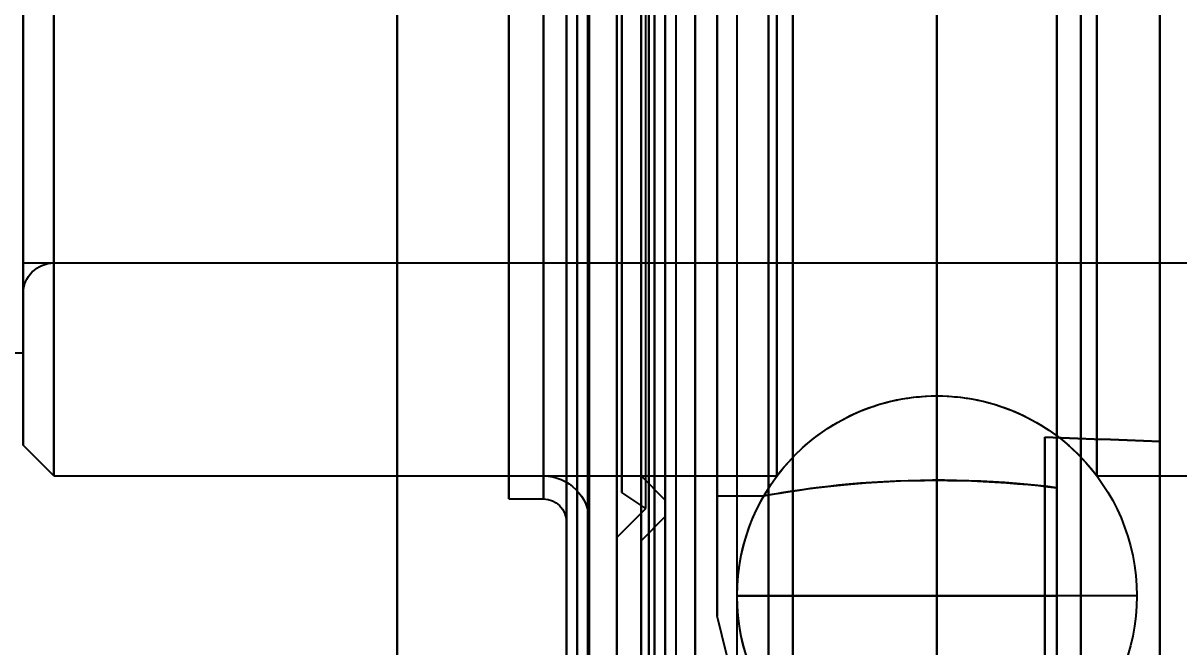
# Model space of a CAD drawing. Header units: millimetres. Extents: x -5505 to 394412, y -8522 to 584759.
# Drawn here: x 2126.6 to 2158.72, y 1137.95 to 1155.29 of the extents above; entities that cross this region are included whole.
import ezdxf

# ---------------------------------------------------------------- set-up
doc = ezdxf.new("R2010")
doc.units = ezdxf.units.MM
doc.linetypes.add('CEN', pattern=[62, 60, -1, 0, -1])
doc.layers.add('MAIN-1', color=7, linetype='Continuous')
doc.layers.add('지시선', color=1, linetype='CEN', lineweight=20)
doc.styles.get("Standard").update_dxf_attribs({"font": 'arial.ttf'})
doc.dimstyles.new('COAD', dxfattribs={"dimtxt": 100, "dimasz": 100, "dimexe": 1.25, "dimexo": 0.625, "dimtad": 1, "dimtxsty": 'Standard', "dimcen": 0, "dimclrd": 161, "dimclre": 161, "dimclrt": 6, "dimadec": 0, "dimazin": 0, "dimtfac": 1, "dimtmove": 0, "dimatfit": 3, "dimfxl": 0, "dimlwd": 5, "dimarcsym": 0})
doc.dimstyles.new('양쪽화살표지름', dxfattribs={"dimtxt": 3.5, "dimasz": 3.5, "dimexe": 2, "dimexo": 1.5, "dimgap": 0.8, "dimtad": 1, "dimdsep": 46, "dimtxsty": 'Standard', "dimcen": 0, "dimclrd": 1, "dimclre": 1, "dimclrt": 2, "dimazin": 2, "dimtfac": 1, "dimtmove": 0, "dimatfit": 1, "dimfxl": 0, "dimlwd": 25, "dimlwe": 25, "dimarcsym": 0})

# ---------------------------------------------------------------- blocks, each defined once
blk = doc.blocks.new('Shaft_Bearing_C!')
for p, q in [((37.6, -87.496), (77, -87.496)), ((-45, -90), (37.6, -90)), ((0, -90), (37.6, -90))]:
    blk.add_line(p, q)
blk = doc.blocks.new('Bearing_ucf207')
at = {"layer": 'MAIN-1'}
for p, q in [((12.8, -46), (12.8, 46)), ((12.8, 46), (12.8, -46)), ((34, -39.583), (34, 39.583)), ((34, 39.583), (34, -39.583)), ((29, 34.583), (29, -34.583)), ((29, -34.369), (29, 34.369)), ((19, 32.305), (19, -32.305)), ((19, -32.305), (19, 32.305)), ((26.55, -32.25), (26.55, 32.25)), ((26.55, 32.25), (26.55, -32.25)), ((26.55, 32.093), (26.55, -32.094)), ((26.55, -32.094), (26.55, 32.093)), ((28.662, 24.696), (28.662, -24.696)), ((28.662, -24.696), (28.662, 24.696)), ((29.3, -24.696), (29.3, 24.696)), ((19, -21.195), (19, 21.195)), ((19, 21.195), (19, -21.195)), ((44.4, 18.358), (44.4, -18.358)), ((44.4, -18.358), (44.4, 18.358)), ((12.8, 0), (12.8, -22.464)), ((12.8, -22.464), (12.8, 0)), ((14.554, -23.42), (14.554, 0)), ((14.554, 0), (14.554, -23.42)), ((14.996, -30.6), (14.996, 0)), ((14.996, 0), (14.996, -30.6)), ((23.004, 0), (23.004, -30.6)), ((23.004, -30.6), (23.004, 0)), ((23.446, 0), (23.446, -23.42)), ((23.446, -23.42), (23.446, 0)), ((23.68, -36), (23.68, 0)), ((24.555, -29.528), (24.555, 0)), ((25.11, -27.306), (25.11, 0)), ((25.11, -23.972), (25.11, 0)), ((25.72, -36), (25.72, 0)), ((26.25, -30.6), (26.25, 0)), ((26.55, -30.9), (26.55, 0)), ((26.55, -24.55), (26.55, 0)), ((26.55, -24.094), (26.55, 0)), ((26.55, -29.811), (26.55, 0)), ((26.85, -32.55), (26.85, 0)), ((26.85, 0), (26.85, -32.55)), ((27.007, 0), (27.007, -32.55)), ((27.007, -32.55), (27.007, 0)), ((27.089, -24.322), (27.089, 0)), ((27.224, -25.224), (27.224, 0)), ((27.224, -29.946), (27.224, 0)), ((27.224, 0), (27.224, -32.094)), ((27.224, -32.094), (27.224, 0)), ((27.224, 0), (27.224, -23.42)), ((27.224, -23.42), (27.224, 0)), ((27.224, 0), (27.224, -29.137)), ((27.224, -29.137), (27.224, 0)), ((27.763, 0), (27.763, -23.877)), ((27.763, -23.877), (27.763, 0)), ((27.763, -23.42), (27.763, 0)), ((27.897, 0), (27.897, -32.55)), ((27.897, -32.55), (27.897, 0)), ((27.897, -29.272), (27.897, 0)), ((27.897, -32.094), (27.897, 0)), ((27.897, -25.131), (27.897, 0)), ((28.662, 0), (28.662, -31.899)), ((28.662, -31.899), (28.662, 0)), ((28.7, -34.669), (28.7, 0)), ((28.7, 0), (28.7, -34.669)), ((28.7, -32.55), (28.7, 0)), ((29, 0), (29, -34.369)), ((29, -34.369), (29, 0)), ((29, -32.85), (29, 0)), ((29.3, 0), (29.3, -31.899)), ((29.3, -31.899), (29.3, 0)), ((29.3, 0), (29.3, -24.696)), ((29.938, 0), (29.938, -23.42)), ((29.938, 0), (29.938, -24.058)), ((29.938, -24.058), (29.938, 0)), ((29.938, -23.42), (29.938, 0)), ((30.9, 0), (30.9, -24.058)), ((30.9, -24.058), (30.9, 0)), ((30.9, -23.42), (30.9, 0)), ((34, 0), (34, -44.889)), ((34, -44.889), (34, 0)), ((43.542, 0), (43.542, -17.5)), ((43.542, 0), (43.542, -23.42)), ((43.542, -23.42), (43.542, 0)), ((43.542, -17.5), (43.542, 0)), ((44.4, 0), (44.4, -22.562)), ((44.4, -22.562), (44.4, 0)), ((25.11, -0.811), (25.11, -27.306)), ((23.68, -2.392), (23.68, -35.695)), ((23.68, -2.392), (23.68, -36)), ((23.68, -35.695), (23.68, -2.392)), ((25.72, -2.392), (25.72, -35.367)), ((25.72, -2.392), (25.72, -36)), ((25.72, -35.367), (25.72, -2.392)), ((15.667, -23.748), (15.667, -3.276)), ((15.667, -3.276), (15.667, -23.748)), ((15.667, -3.638), (15.667, -29.303)), ((15.667, -29.303), (15.667, -3.638)), ((43.542, -17.5), (2.358, -17.5)), ((12.8, -22.464), (13.258, -22.446)), ((13.258, -22.446), (12.8, -22.464)), ((12.8, -37.161), (12.8, -22.464)), ((12.8, -22.464), (12.8, -37.161)), ((13.258, -22.446), (13.716, -22.429)), ((13.716, -22.429), (13.258, -22.446)), ((13.716, -22.429), (14.173, -22.411)), ((14.173, -22.411), (13.716, -22.429)), ((14.173, -22.411), (14.63, -22.394)), ((14.63, -22.394), (14.173, -22.411)), ((14.63, -22.394), (15.087, -22.376)), ((15.087, -22.376), (14.63, -22.394)), ((15.087, -22.376), (15.544, -22.358)), ((15.544, -22.358), (15.087, -22.376)), ((15.544, -22.358), (16, -22.341)), ((16, -22.341), (15.544, -22.358)), ((16, -22.341), (16, -40.019)), ((16, -37.161), (16, -22.341)), ((16, -40.019), (16, -22.341)), ((16, -22.341), (16, -37.161)), ((43.542, -23.42), (44.4, -22.562)), ((14.554, -23.42), (2.358, -23.42)), ((34, -23.42), (23.446, -23.42)), ((26.55, -24.094), (27.224, -23.42)), ((27.763, -23.42), (27.224, -23.42)), ((30.9, -23.42), (29.938, -23.42)), ((43.542, -23.42), (34, -23.42)), ((15.667, -23.748), (15.921, -23.717)), ((15.914, -23.718), (15.667, -23.748)), ((15.667, -23.748), (15.667, -26.75)), ((15.667, -26.75), (15.667, -23.748)), ((16.18, -23.689), (15.914, -23.718)), ((15.921, -23.717), (16.195, -23.687)), ((16.463, -23.66), (16.18, -23.689)), ((16.195, -23.687), (16.487, -23.658)), ((16.76, -23.634), (16.463, -23.66)), ((16.487, -23.658), (16.793, -23.631)), ((17.069, -23.61), (16.76, -23.634)), ((16.793, -23.631), (17.113, -23.606)), ((17.388, -23.588), (17.069, -23.61)), ((17.113, -23.606), (17.441, -23.585)), ((17.714, -23.571), (17.388, -23.588)), ((17.441, -23.585), (17.777, -23.568)), ((18.043, -23.557), (17.714, -23.571)), ((17.777, -23.568), (18.116, -23.555)), ((18.374, -23.547), (18.043, -23.557)), ((18.116, -23.555), (18.456, -23.545)), ((18.703, -23.542), (18.374, -23.547)), ((18.456, -23.545), (18.792, -23.541)), ((19.026, -23.54), (18.703, -23.542)), ((18.792, -23.541), (19.123, -23.54)), ((19.35, -23.542), (19.026, -23.54)), ((19.123, -23.54), (19.458, -23.544)), ((19.679, -23.549), (19.35, -23.542)), ((19.458, -23.544), (19.797, -23.552)), ((20.01, -23.559), (19.679, -23.549)), ((19.797, -23.552), (20.137, -23.564)), ((20.339, -23.573), (20.01, -23.559)), ((20.137, -23.564), (20.474, -23.581)), ((20.664, -23.592), (20.339, -23.573)), ((20.474, -23.581), (20.805, -23.601)), ((20.981, -23.613), (20.664, -23.592)), ((20.805, -23.601), (21.127, -23.624)), ((21.289, -23.638), (20.981, -23.613)), ((21.127, -23.624), (21.437, -23.651)), ((21.584, -23.665), (21.289, -23.638)), ((21.437, -23.651), (21.733, -23.679)), ((21.864, -23.693), (21.584, -23.665)), ((21.733, -23.679), (22.011, -23.709)), ((22.127, -23.723), (21.864, -23.693)), ((22.011, -23.709), (22.271, -23.74)), ((22.371, -23.752), (22.127, -23.723)), ((22.271, -23.74), (22.511, -23.77)), ((22.6, -23.782), (22.371, -23.752)), ((22.511, -23.77), (22.739, -23.801)), ((22.816, -23.812), (22.6, -23.782)), ((22.739, -23.801), (22.951, -23.832)), ((23.017, -23.841), (22.816, -23.812)), ((22.951, -23.832), (23.144, -23.861)), ((23.198, -23.869), (23.017, -23.841)), ((23.144, -23.861), (23.316, -23.888)), ((23.359, -23.895), (23.198, -23.869)), ((23.316, -23.888), (23.464, -23.912)), ((23.497, -23.918), (23.359, -23.895)), ((23.464, -23.912), (23.587, -23.933)), ((23.611, -23.937), (23.497, -23.918)), ((23.587, -23.933), (23.683, -23.95)), ((23.699, -23.953), (23.611, -23.937)), ((23.683, -23.95), (23.753, -23.962)), ((23.762, -23.964), (23.699, -23.953)), ((23.753, -23.962), (23.795, -23.97)), ((23.799, -23.97), (23.762, -23.964)), ((23.795, -23.97), (23.811, -23.972)), ((23.811, -23.972), (23.799, -23.97)), ((23.811, -23.972), (23.811, -23.972)), ((23.811, -23.972), (23.811, -23.972)), ((23.811, -23.972), (23.811, -23.972)), ((23.811, -23.972), (23.811, -23.972)), ((23.811, -23.972), (23.811, -23.972)), ((23.811, -23.972), (23.811, -23.972)), ((25.11, -23.972), (23.811, -23.972)), ((27.089, -24.322), (27.763, -23.877)), ((30.9, -24.058), (29.938, -24.058)), ((27.897, -25.131), (27.089, -24.322)), ((27.224, -25.224), (26.55, -24.55)), ((13.445, -26.75), (19, -26.75)), ((15.667, -26.75), (19, -26.75)), ((19, -26.75), (15.667, -26.75)), ((15.667, -29.303), (15.667, -26.75)), ((15.667, -26.75), (15.667, -29.303)), ((19, -26.75), (24.555, -26.75)), ((24.555, -26.75), (19, -26.75)), ((24.555, -29.528), (25.11, -27.306))]:
    blk.add_line(p, q, dxfattribs=at)
for centre, radius, start, end in [((43.542, -18.358), 0.858, 0, 90), ((19, -26.75), 5.555, 0, 180), ((19, -26.75), 5.555, 90, 143.1687), ((19, -26.75), 5.555, 36.8312, 90), ((29.938, -24.696), 1.276, 90, 180), ((19, -26.75), 5.555, 0, 30), ((29.938, -24.696), 0.638, 90, 180), ((19, -26.75), 5.555, 180, 0), ((19, -26.75), 5.555, 330, 0)]:
    blk.add_arc(centre, radius, start, end, dxfattribs=at)
blk = doc.blocks.new('C-1S DRUM RIGHT')
blk.add_blockref('Shaft_Bearing_C!', (30, 189.12))
at = {"xscale": -1}
blk.add_blockref('Bearing_ucf207', (112, 119.12), dxfattribs=at)
blk = doc.blocks.new('*D281')
at = {"color": 161, "linetype": 'Continuous', "lineweight": -2, "transparency": 16777216}
for p, q in [((1655.516, 1299.891), (2949.185, 1299.891)), ((1655.516, 0), (2949.185, 0))]:
    blk.add_line(p, q, dxfattribs=at)
at = {"color": 161, "linetype": 'Continuous', "lineweight": 5, "transparency": 16777216}
blk.add_line((2947.935, 100), (2947.935, 1199.891), dxfattribs=at)
at = {"color": 161, "transparency": 16777216}
for points in [[(2931.268, 1199.891), (2964.602, 1199.891), (2947.935, 1299.891)], [(2931.268, 100), (2964.602, 100), (2947.935, 0)]]:
    blk.add_solid(points, dxfattribs=at)
at = {"color": 6, "transparency": 16777216, "insert": (2887.215, 649.945), "char_height": 100, "attachment_point": 5, "rotation": 90}
blk.add_mtext('1299,89', dxfattribs=at)
blk = doc.blocks.new('지시선_sheet')
at = {"layer": '지시선', "annotation_type": 0, "has_hookline": 1, "hookline_direction": 0, "text_width": 732.551}
blk.add_leader([(-4.308, 0.176), (588.072, 2.34), (1202.179, 1064.327), (1322.179, 1064.327)], dimstyle='양쪽화살표지름', override={"dimasz": 120, "dimgap": 0.8, "dimtad": 0}, dxfattribs=at)

msp = doc.modelspace()

# ---------------------------------------------------------------- block references
for name, p in [('지시선_sheet', (1799, 670)), ('C-1S DRUM RIGHT', (2059, 1047))]:
    msp.add_blockref(name, p)

# ---------------------------------------------------------------- dimensions: what is measured, and where the dimension line sits
dim = msp.add_linear_dim(base=(2947.935, 1299.891), p1=(1654.891, 0), p2=(1654.891, 1299.891), angle=90, dimstyle='COAD')
dim.commit()
dim.dimension.update_dxf_attribs({"geometry": '*D281', "text_midpoint": (2887.215, 649.945)})

doc.saveas('drawing.dxf')
